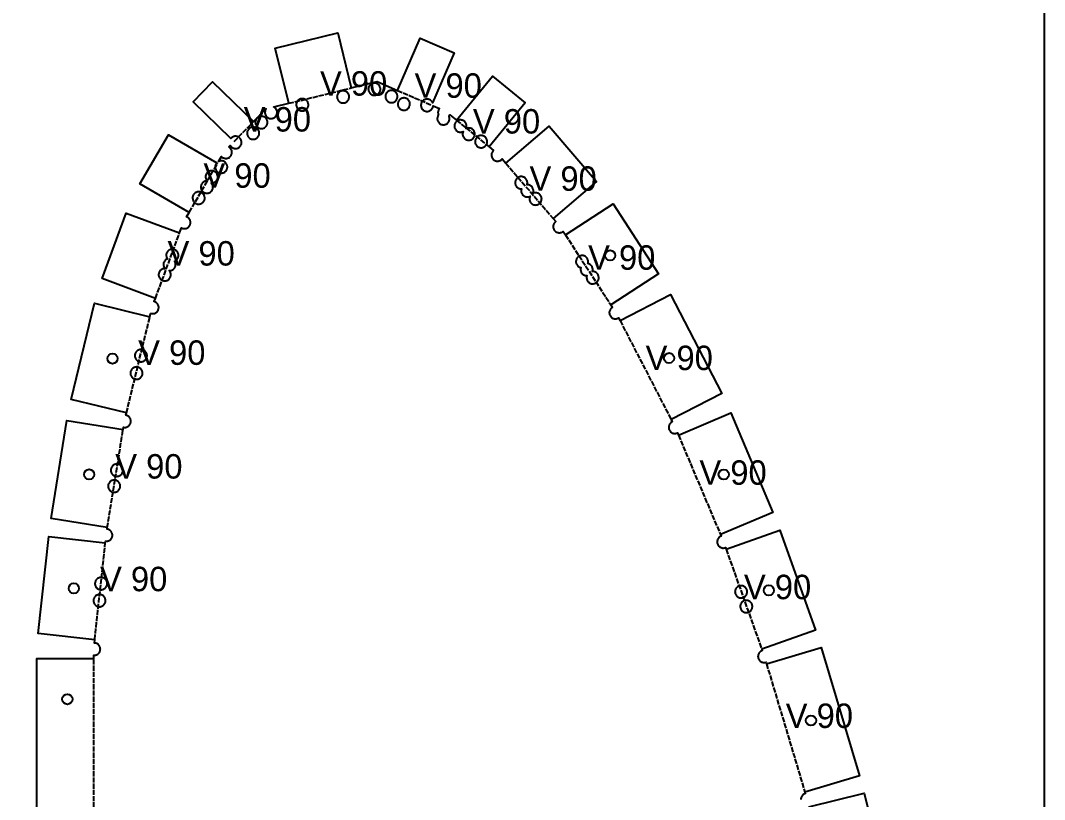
# Model space of a CAD drawing. Header units: millimetres. Extents: x 0 to 2534, y 0 to 1219.
# Drawn here: x 2186.8 to 2438, y 787.1 to 978.3 of the extents above; entities that cross this region are included whole.
import ezdxf

# ---------------------------------------------------------------- set-up
doc = ezdxf.new("R2010")
doc.units = ezdxf.units.MM
doc.linetypes.add('DASHED', pattern=[1.524, 1.27, -0.254])
for name, color, linetype in [('CUT', 7, 'CONTINUOUS'), ('ETCH', 8, 'CONTINUOUS'), ('HOLE', 6, 'CONTINUOUS'), ('VALLEY', 1, 'DASHED')]:
    doc.layers.add(name, color=color, linetype=linetype)

msp = doc.modelspace()

# ---------------------------------------------------------------- linework, layer by layer
at = {"layer": 'CUT'}
for points in [[(2190.78, 558.09), (2190.78, 821.71), (2204.75, 821.71), (2204.75, 822.52), (2204.9, 822.51), (2205.05, 822.52), (2205.19, 822.55), (2205.34, 822.58), (2205.47, 822.64), (2205.61, 822.7), (2205.73, 822.78), (2205.85, 822.87), (2205.96, 822.97), (2206.05, 823.08), (2206.14, 823.2), (2206.21, 823.32), (2206.27, 823.46), (2206.32, 823.6), (2206.35, 823.74), (2206.37, 823.89), (2206.38, 824.03), (2206.37, 824.18), (2206.35, 824.33), (2206.31, 824.47), (2206.26, 824.61), (2206.19, 824.74), (2206.12, 824.86), (2206.03, 824.98), (2205.93, 825.09), (2205.82, 825.19), (2205.7, 825.27), (2205.57, 825.35), (2205.43, 825.41), (2205.3, 825.45), (2205.15, 825.49), (2205.01, 825.51), (2204.92, 825.51), (2205, 826.32), (2191.12, 827.83), (2193.7, 851.62), (2207.59, 850.11), (2207.63, 850.5), (2207.72, 850.49), (2207.86, 850.48), (2208.01, 850.49), (2208.15, 850.51), (2208.3, 850.55), (2208.43, 850.6), (2208.57, 850.67), (2208.69, 850.75), (2208.81, 850.84), (2208.92, 850.94), (2209.01, 851.05), (2209.1, 851.17), (2209.17, 851.29), (2209.24, 851.43), (2209.28, 851.57), (2209.32, 851.71), (2209.34, 851.86), (2209.34, 852), (2209.33, 852.15), (2209.31, 852.29), (2209.27, 852.44), (2209.22, 852.58), (2209.15, 852.71), (2209.08, 852.83), (2208.99, 852.95), (2208.89, 853.06), (2208.78, 853.15), (2208.66, 853.24), (2208.53, 853.31), (2208.4, 853.38), (2208.26, 853.42), (2208.11, 853.46), (2208.03, 853.47), (2208.09, 853.85), (2194.3, 856.07), (2198.17, 880.1), (2211.96, 877.88), (2212.05, 878.46), (2212.1, 878.45), (2212.25, 878.43), (2212.39, 878.42), (2212.54, 878.43), (2212.68, 878.46), (2212.83, 878.5), (2212.96, 878.55), (2213.1, 878.61), (2213.22, 878.69), (2213.34, 878.78), (2213.45, 878.88), (2213.54, 878.99), (2213.63, 879.11), (2213.7, 879.24), (2213.77, 879.37), (2213.81, 879.51), (2213.85, 879.65), (2213.87, 879.8), (2213.87, 879.95), (2213.86, 880.09), (2213.84, 880.24), (2213.8, 880.38), (2213.75, 880.52), (2213.68, 880.65), (2213.61, 880.78), (2213.52, 880.89), (2213.42, 881), (2213.31, 881.1), (2213.19, 881.18), (2213.06, 881.26), (2212.93, 881.32), (2212.79, 881.37), (2212.65, 881.4), (2212.78, 881.97), (2199.21, 885.27), (2204.94, 908.87), (2218.52, 905.57), (2218.72, 906.41), (2218.79, 906.39), (2218.93, 906.35), (2219.08, 906.33), (2219.22, 906.33), (2219.37, 906.34), (2219.52, 906.36), (2219.66, 906.4), (2219.8, 906.45), (2219.93, 906.52), (2220.05, 906.59), (2220.17, 906.68), (2220.28, 906.78), (2220.38, 906.89), (2220.46, 907.01), (2220.54, 907.14), (2220.6, 907.27), (2220.65, 907.41), (2220.68, 907.56), (2220.7, 907.7), (2220.7, 907.85), (2220.69, 908), (2220.67, 908.14), (2220.63, 908.28), (2220.58, 908.42), (2220.52, 908.55), (2220.44, 908.68), (2220.35, 908.8), (2220.25, 908.9), (2220.14, 909), (2220.02, 909.09), (2219.89, 909.16), (2219.76, 909.22), (2219.62, 909.27), (2219.59, 909.28), (2219.89, 910.09), (2206.79, 914.92), (2212.72, 931.01), (2225.83, 926.18), (2226.27, 927.38), (2226.32, 927.35), (2226.45, 927.29), (2226.59, 927.24), (2226.73, 927.21), (2226.88, 927.19), (2227.03, 927.19), (2227.17, 927.19), (2227.32, 927.22), (2227.46, 927.26), (2227.6, 927.31), (2227.73, 927.37), (2227.86, 927.45), (2227.97, 927.54), (2228.08, 927.64), (2228.18, 927.75), (2228.27, 927.87), (2228.34, 928), (2228.4, 928.13), (2228.45, 928.27), (2228.48, 928.41), (2228.5, 928.56), (2228.51, 928.71), (2228.5, 928.85), (2228.47, 929), (2228.44, 929.14), (2228.38, 929.28), (2228.32, 929.41), (2228.24, 929.54), (2228.15, 929.65), (2228.05, 929.76), (2227.94, 929.86), (2227.82, 929.94), (2227.7, 930.02), (2227.56, 930.08), (2227.54, 930.09), (2228.18, 931.19), (2216.09, 938.18), (2223.06, 950.25), (2234.97, 943.37), (2234.97, 943.37), (2234.88, 943.26), (2234.79, 943.14), (2234.72, 943.01), (2234.66, 942.88), (2234.61, 942.74), (2234.57, 942.59), (2234.55, 942.45), (2234.55, 942.3), (2234.56, 942.15), (2234.58, 942.01), (2234.62, 941.87), (2234.67, 941.73), (2234.74, 941.6), (2234.81, 941.47), (2234.9, 941.35), (2235, 941.25), (2235.11, 941.15), (2235.23, 941.06), (2235.36, 940.99), (2235.49, 940.93), (2235.63, 940.88), (2235.78, 940.85), (2235.92, 940.83), (2236.07, 940.82), (2236.22, 940.83), (2236.36, 940.86), (2236.5, 940.89), (2236.64, 940.94), (2236.77, 941.01), (2236.9, 941.09), (2237.02, 941.18), (2237.12, 941.28), (2237.22, 941.39), (2237.31, 941.51), (2237.38, 941.63), (2237.44, 941.77), (2237.49, 941.91), (2237.52, 942.05), (2237.54, 942.2), (2237.55, 942.34), (2237.54, 942.49), (2237.52, 942.64), (2237.48, 942.78), (2237.43, 942.92), (2237.36, 943.05), (2237.28, 943.17), (2237.2, 943.29), (2237.09, 943.4), (2236.98, 943.5), (2236.86, 943.58), (2236.74, 943.66), (2236.6, 943.72), (2236.46, 943.76), (2236.32, 943.8), (2236.18, 943.82), (2236.03, 943.82), (2235.88, 943.81), (2235.74, 943.79), (2235.59, 943.75), (2235.46, 943.7), (2235.39, 943.67), (2236.09, 944.89), (2236.13, 944.85), (2236.24, 944.75), (2236.36, 944.67), (2236.48, 944.59), (2236.62, 944.53), (2236.76, 944.49), (2236.9, 944.45), (2237.05, 944.43), (2237.19, 944.43), (2237.34, 944.44), (2237.49, 944.46), (2237.63, 944.5), (2237.77, 944.55), (2237.9, 944.61), (2238.02, 944.69), (2238.14, 944.78), (2238.25, 944.88), (2238.34, 944.99), (2238.43, 945.11), (2238.5, 945.24), (2238.57, 945.37), (2238.61, 945.51), (2238.65, 945.65), (2238.67, 945.8), (2238.67, 945.95), (2238.66, 946.09), (2238.64, 946.24), (2238.6, 946.38), (2238.55, 946.52), (2238.49, 946.65), (2238.41, 946.78), (2238.32, 946.89), (2238.22, 947), (2238.11, 947.1), (2237.99, 947.19), (2237.88, 947.25), (2238.23, 947.61), (2238.3, 947.51), (2238.39, 947.39), (2238.49, 947.28), (2238.6, 947.18), (2238.72, 947.1), (2238.85, 947.02), (2238.98, 946.96), (2239.12, 946.92), (2239.26, 946.88), (2239.41, 946.86), (2239.56, 946.86), (2239.7, 946.87), (2239.85, 946.89), (2239.99, 946.93), (2240.13, 946.98), (2240.26, 947.04), (2240.39, 947.12), (2240.5, 947.21), (2240.61, 947.31), (2240.71, 947.42), (2240.79, 947.54), (2240.87, 947.67), (2240.93, 947.8), (2240.98, 947.94), (2241.01, 948.08), (2241.03, 948.23), (2241.04, 948.38), (2241.03, 948.52), (2241, 948.67), (2240.96, 948.81), (2240.91, 948.95), (2240.85, 949.08), (2240.77, 949.21), (2240.68, 949.32), (2240.58, 949.43), (2240.47, 949.53), (2240.35, 949.62), (2240.22, 949.69), (2240.09, 949.75), (2239.95, 949.8), (2239.81, 949.83), (2239.66, 949.85), (2239.51, 949.86), (2239.37, 949.85), (2239.22, 949.82), (2239.08, 949.79), (2238.94, 949.73), (2238.81, 949.67), (2238.68, 949.59), (2238.57, 949.5), (2238.46, 949.4), (2238.41, 949.35), (2229.17, 958.33), (2233.9, 963.19), (2243.91, 953.45), (2246.95, 956.57), (2247.04, 956.59), (2246.99, 956.52), (2246.92, 956.39), (2246.85, 956.26), (2246.81, 956.12), (2246.77, 955.97), (2246.75, 955.83), (2246.75, 955.68), (2246.76, 955.53), (2246.78, 955.39), (2246.82, 955.25), (2246.87, 955.11), (2246.94, 954.98), (2247.01, 954.85), (2247.1, 954.73), (2247.2, 954.63), (2247.31, 954.53), (2247.43, 954.44), (2247.56, 954.37), (2247.69, 954.31), (2247.83, 954.26), (2247.98, 954.23), (2248.12, 954.21), (2248.27, 954.2), (2248.42, 954.21), (2248.56, 954.23), (2248.7, 954.27), (2248.84, 954.32), (2248.97, 954.39), (2249.1, 954.47), (2249.22, 954.55), (2249.32, 954.66), (2249.42, 954.77), (2249.51, 954.88), (2249.58, 955.01), (2249.64, 955.15), (2249.69, 955.29), (2249.72, 955.43), (2249.74, 955.57), (2249.75, 955.72), (2249.74, 955.87), (2249.72, 956.01), (2249.68, 956.16), (2249.63, 956.29), (2249.56, 956.43), (2249.48, 956.55), (2249.39, 956.67), (2249.29, 956.78), (2249.18, 956.87), (2249.06, 956.96), (2248.94, 957.03), (2248.9, 957.05), (2252.58, 957.95), (2249.25, 971.52), (2264.61, 975.28), (2267.93, 961.72), (2274.27, 963.27), (2279.28, 961.12), (2284.8, 973.95), (2293.18, 970.34), (2287.89, 958.06), (2287.83, 958.19), (2287.75, 958.32), (2287.66, 958.43), (2287.56, 958.54), (2287.45, 958.64), (2287.33, 958.72), (2287.2, 958.8), (2287.07, 958.86), (2286.93, 958.91), (2286.78, 958.94), (2286.64, 958.96), (2286.49, 958.96), (2286.35, 958.96), (2286.2, 958.93), (2286.06, 958.89), (2285.92, 958.84), (2285.79, 958.78), (2285.66, 958.7), (2285.55, 958.61), (2285.44, 958.51), (2285.34, 958.4), (2285.25, 958.28), (2285.18, 958.15), (2285.12, 958.02), (2285.07, 957.88), (2285.04, 957.74), (2285.02, 957.59), (2285.01, 957.44), (2285.02, 957.3), (2285.05, 957.15), (2285.08, 957.01), (2285.14, 956.87), (2285.2, 956.74), (2285.28, 956.61), (2285.37, 956.5), (2285.47, 956.39), (2285.58, 956.29), (2285.7, 956.21), (2285.82, 956.13), (2285.96, 956.07), (2286.1, 956.02), (2286.24, 955.99), (2286.39, 955.97), (2286.53, 955.96), (2286.68, 955.97), (2286.83, 956), (2286.97, 956.04), (2287.11, 956.09), (2287.24, 956.15), (2287.36, 956.23), (2287.48, 956.32), (2287.59, 956.42), (2287.69, 956.53), (2287.77, 956.65), (2287.85, 956.78), (2287.91, 956.91), (2287.95, 957.05), (2287.99, 957.19), (2288.01, 957.34), (2288.01, 957.36), (2289.59, 956.68), (2289.53, 956.6), (2289.44, 956.48), (2289.37, 956.35), (2289.31, 956.22), (2289.26, 956.08), (2289.22, 955.93), (2289.2, 955.79), (2289.2, 955.64), (2289.21, 955.49), (2289.23, 955.35), (2289.27, 955.21), (2289.32, 955.07), (2289.32, 955.06), (2289.28, 955), (2289.2, 954.87), (2289.14, 954.74), (2289.09, 954.6), (2289.06, 954.45), (2289.04, 954.31), (2289.03, 954.16), (2289.04, 954.01), (2289.07, 953.87), (2289.11, 953.73), (2289.16, 953.59), (2289.22, 953.46), (2289.3, 953.33), (2289.39, 953.21), (2289.49, 953.11), (2289.6, 953.01), (2289.72, 952.92), (2289.85, 952.85), (2289.98, 952.79), (2290.12, 952.74), (2290.26, 952.71), (2290.41, 952.69), (2290.56, 952.68), (2290.7, 952.69), (2290.85, 952.71), (2290.99, 952.75), (2291.13, 952.8), (2291.26, 952.87), (2291.39, 952.95), (2291.5, 953.03), (2291.61, 953.14), (2291.71, 953.25), (2291.79, 953.36), (2291.87, 953.49), (2291.93, 953.63), (2291.98, 953.77), (2292.01, 953.91), (2292.03, 954.05), (2292.03, 954.2), (2292.03, 954.35), (2292, 954.49), (2291.96, 954.64), (2291.91, 954.77), (2291.91, 954.78), (2291.96, 954.85), (2292.03, 954.97), (2292.09, 955.11), (2292.11, 955.15), (2293.75, 953.81), (2302.58, 964.63), (2310.63, 958.07), (2301.79, 947.25), (2302.83, 946.4), (2302.74, 946.31), (2302.64, 946.2), (2302.56, 946.08), (2302.48, 945.95), (2302.42, 945.82), (2302.37, 945.68), (2302.34, 945.54), (2302.32, 945.39), (2302.32, 945.24), (2302.33, 945.1), (2302.35, 944.95), (2302.39, 944.81), (2302.44, 944.67), (2302.5, 944.54), (2302.58, 944.41), (2302.67, 944.3), (2302.77, 944.19), (2302.88, 944.09), (2303, 944.01), (2303.13, 943.93), (2303.26, 943.87), (2303.4, 943.82), (2303.54, 943.79), (2303.69, 943.77), (2303.84, 943.77), (2303.98, 943.77), (2304.13, 943.8), (2304.27, 943.84), (2304.41, 943.89), (2304.54, 943.95), (2304.67, 944.03), (2304.78, 944.12), (2304.89, 944.22), (2304.97, 944.31), (2305.84, 943.28), (2316.46, 952.36), (2328.1, 938.75), (2317.48, 929.67), (2318.12, 928.92), (2318.11, 928.92), (2318, 928.83), (2317.89, 928.73), (2317.79, 928.62), (2317.71, 928.5), (2317.63, 928.37), (2317.57, 928.24), (2317.52, 928.1), (2317.49, 927.96), (2317.47, 927.81), (2317.47, 927.66), (2317.47, 927.52), (2317.5, 927.37), (2317.54, 927.23), (2317.59, 927.09), (2317.65, 926.96), (2317.73, 926.83), (2317.82, 926.72), (2317.92, 926.61), (2318.03, 926.51), (2318.15, 926.42), (2318.28, 926.35), (2318.41, 926.29), (2318.55, 926.24), (2318.69, 926.21), (2318.84, 926.19), (2318.99, 926.18), (2319.13, 926.19), (2319.28, 926.22), (2319.42, 926.25), (2319.56, 926.31), (2319.69, 926.37), (2319.82, 926.45), (2319.91, 926.52), (2320.45, 925.7), (2332.17, 933.31), (2343.33, 916.12), (2331.61, 908.51), (2332.02, 907.89), (2332.01, 907.89), (2331.89, 907.81), (2331.77, 907.72), (2331.66, 907.62), (2331.57, 907.51), (2331.48, 907.39), (2331.41, 907.26), (2331.34, 907.13), (2331.3, 906.99), (2331.26, 906.85), (2331.24, 906.7), (2331.24, 906.55), (2331.25, 906.41), (2331.27, 906.26), (2331.31, 906.12), (2331.36, 905.98), (2331.42, 905.85), (2331.5, 905.72), (2331.59, 905.61), (2331.69, 905.5), (2331.8, 905.4), (2331.92, 905.32), (2332.05, 905.24), (2332.18, 905.18), (2332.32, 905.13), (2332.47, 905.1), (2332.61, 905.08), (2332.76, 905.07), (2332.91, 905.08), (2333.05, 905.11), (2333.19, 905.14), (2333.33, 905.2), (2333.46, 905.26), (2333.52, 905.3), (2333.86, 904.63), (2346.28, 911.04), (2358.83, 886.73), (2346.42, 880.32), (2346.69, 879.8), (2346.58, 879.75), (2346.45, 879.67), (2346.33, 879.58), (2346.23, 879.48), (2346.13, 879.37), (2346.04, 879.25), (2345.97, 879.12), (2345.91, 878.99), (2345.86, 878.85), (2345.83, 878.71), (2345.81, 878.56), (2345.8, 878.42), (2345.81, 878.27), (2345.83, 878.12), (2345.87, 877.98), (2345.92, 877.84), (2345.99, 877.71), (2346.07, 877.59), (2346.16, 877.47), (2346.26, 877.36), (2346.37, 877.26), (2346.49, 877.18), (2346.61, 877.1), (2346.75, 877.04), (2346.89, 876.99), (2347.03, 876.96), (2347.18, 876.94), (2347.32, 876.94), (2347.47, 876.95), (2347.61, 876.97), (2347.76, 877.01), (2347.9, 877.06), (2347.96, 877.09), (2348.18, 876.55), (2361.05, 881.99), (2371.37, 857.55), (2358.5, 852.12), (2358.67, 851.72), (2358.61, 851.7), (2358.47, 851.63), (2358.35, 851.55), (2358.23, 851.47), (2358.12, 851.36), (2358.03, 851.25), (2357.94, 851.14), (2357.87, 851.01), (2357.8, 850.87), (2357.76, 850.73), (2357.72, 850.59), (2357.7, 850.45), (2357.7, 850.3), (2357.71, 850.15), (2357.73, 850.01), (2357.77, 849.86), (2357.82, 849.73), (2357.82, 849.73), (2357.89, 849.59), (2357.96, 849.47), (2358.05, 849.35), (2358.15, 849.24), (2358.26, 849.15), (2358.38, 849.06), (2358.51, 848.99), (2358.64, 848.93), (2358.78, 848.88), (2358.93, 848.84), (2359.07, 848.82), (2359.22, 848.82), (2359.37, 848.83), (2359.51, 848.85), (2359.65, 848.89), (2359.75, 848.93), (2359.9, 848.52), (2373.06, 853.2), (2381.79, 828.69), (2368.62, 824.01), (2368.75, 823.64), (2368.62, 823.59), (2368.48, 823.53), (2368.36, 823.45), (2368.24, 823.36), (2368.13, 823.26), (2368.04, 823.15), (2367.95, 823.03), (2367.88, 822.9), (2367.82, 822.77), (2367.77, 822.63), (2367.73, 822.49), (2367.72, 822.34), (2367.71, 822.19), (2367.72, 822.05), (2367.74, 821.9), (2367.78, 821.76), (2367.83, 821.62), (2367.9, 821.49), (2367.97, 821.36), (2368.06, 821.25), (2368.16, 821.14), (2368.27, 821.04), (2368.39, 820.95), (2368.52, 820.88), (2368.66, 820.82), (2368.79, 820.77), (2368.94, 820.74), (2369.08, 820.72), (2369.23, 820.71), (2369.38, 820.72), (2369.52, 820.75), (2369.67, 820.78), (2369.69, 820.79), (2369.8, 820.42), (2383.18, 824.42), (2392.61, 792.89), (2379.22, 788.89), (2379.32, 788.55), (2379.26, 788.53), (2379.12, 788.48), (2378.99, 788.41), (2378.86, 788.34), (2378.74, 788.25), (2378.64, 788.15), (2378.54, 788.04), (2378.45, 787.92), (2378.38, 787.79), (2378.32, 787.66), (2378.27, 787.52), (2378.24, 787.37), (2378.22, 787.23), (2378.21, 787.08)], [(2380.2, 785.31), (2393.76, 788.67), (2401.42, 757.72)]]:
    msp.add_lwpolyline(points, dxfattribs=at)
for points in [[(2272.79, 960.16), (2272.92, 960.08), (2273.05, 960.02), (2273.19, 959.97), (2273.33, 959.94), (2273.48, 959.92), (2273.63, 959.92), (2273.77, 959.93), (2273.92, 959.95), (2274.06, 959.99), (2274.2, 960.04), (2274.33, 960.1), (2274.46, 960.18), (2274.57, 960.27), (2274.68, 960.37), (2274.78, 960.48), (2274.87, 960.6), (2274.94, 960.73), (2275, 960.86), (2275.05, 961), (2275.08, 961.14), (2275.1, 961.29), (2275.11, 961.44), (2275.1, 961.58), (2275.07, 961.73), (2275.04, 961.87), (2274.98, 962.01), (2274.92, 962.14), (2274.84, 962.27), (2274.75, 962.38), (2274.65, 962.49), (2274.54, 962.59), (2274.42, 962.67), (2274.29, 962.75), (2274.16, 962.81), (2274.02, 962.86), (2273.88, 962.89), (2273.73, 962.91), (2273.59, 962.92), (2273.44, 962.91), (2273.29, 962.88), (2273.15, 962.85), (2273.01, 962.79), (2272.88, 962.73), (2272.76, 962.65), (2272.64, 962.56), (2272.53, 962.46), (2272.43, 962.35), (2272.35, 962.23), (2272.27, 962.1), (2272.21, 961.97), (2272.17, 961.83), (2272.13, 961.69), (2272.11, 961.54), (2272.11, 961.4), (2272.12, 961.25), (2272.14, 961.1), (2272.18, 960.96), (2272.23, 960.82), (2272.29, 960.69), (2272.37, 960.57), (2272.46, 960.45), (2272.56, 960.34), (2272.67, 960.24), (2272.79, 960.16)], [(2265.24, 958.2), (2265.38, 958.14), (2265.52, 958.09), (2265.66, 958.06), (2265.8, 958.04), (2265.95, 958.03), (2266.1, 958.04), (2266.24, 958.07), (2266.39, 958.1), (2266.52, 958.16), (2266.66, 958.22), (2266.78, 958.3), (2266.9, 958.39), (2267.01, 958.49), (2267.1, 958.6), (2267.19, 958.72), (2267.26, 958.84), (2267.32, 958.98), (2267.37, 959.12), (2267.41, 959.26), (2267.43, 959.41), (2267.43, 959.55), (2267.42, 959.7), (2267.4, 959.85), (2267.36, 959.99), (2267.31, 960.13), (2267.24, 960.26), (2267.17, 960.38), (2267.08, 960.5), (2266.98, 960.61), (2266.87, 960.71), (2266.75, 960.79), (2266.62, 960.87), (2266.49, 960.93), (2266.35, 960.97), (2266.2, 961.01), (2266.06, 961.03), (2265.91, 961.03), (2265.76, 961.02), (2265.62, 961), (2265.48, 960.96), (2265.34, 960.91), (2265.21, 960.85), (2265.08, 960.77), (2264.96, 960.68), (2264.86, 960.58), (2264.76, 960.47), (2264.67, 960.35), (2264.6, 960.22), (2264.54, 960.09), (2264.49, 959.95), (2264.46, 959.81), (2264.44, 959.66), (2264.43, 959.51), (2264.44, 959.37), (2264.46, 959.22), (2264.5, 959.08), (2264.55, 958.94), (2264.62, 958.81), (2264.7, 958.68), (2264.78, 958.57), (2264.89, 958.46), (2265, 958.36), (2265.12, 958.27), (2265.24, 958.2)], [(2276.86, 958.44), (2276.98, 958.36), (2277.1, 958.28), (2277.24, 958.22), (2277.38, 958.17), (2277.52, 958.14), (2277.67, 958.12), (2277.81, 958.11), (2277.96, 958.12), (2278.11, 958.15), (2278.25, 958.18), (2278.39, 958.24), (2278.52, 958.3), (2278.64, 958.38), (2278.76, 958.47), (2278.87, 958.57), (2278.96, 958.68), (2279.05, 958.8), (2279.12, 958.93), (2279.19, 959.06), (2279.23, 959.2), (2279.27, 959.34), (2279.29, 959.49), (2279.29, 959.63), (2279.28, 959.78), (2279.26, 959.93), (2279.22, 960.07), (2279.17, 960.21), (2279.11, 960.34), (2279.03, 960.46), (2278.94, 960.58), (2278.84, 960.69), (2278.73, 960.79), (2278.61, 960.87), (2278.48, 960.95), (2278.35, 961.01), (2278.21, 961.06), (2278.06, 961.09), (2277.92, 961.11), (2277.77, 961.11), (2277.62, 961.1), (2277.48, 961.08), (2277.34, 961.04), (2277.2, 960.99), (2277.07, 960.93), (2276.94, 960.85), (2276.82, 960.76), (2276.72, 960.66), (2276.62, 960.55), (2276.53, 960.43), (2276.46, 960.3), (2276.4, 960.17), (2276.35, 960.03), (2276.32, 959.89), (2276.3, 959.74), (2276.29, 959.59), (2276.3, 959.45), (2276.33, 959.3), (2276.36, 959.16), (2276.41, 959.02), (2276.48, 958.89), (2276.56, 958.76), (2276.65, 958.65), (2276.75, 958.54), (2276.86, 958.44)], [(2255.2, 958.9), (2255.07, 958.82), (2254.96, 958.73), (2254.85, 958.63), (2254.75, 958.52), (2254.67, 958.4), (2254.59, 958.27), (2254.53, 958.14), (2254.48, 958), (2254.45, 957.86), (2254.43, 957.71), (2254.42, 957.56), (2254.43, 957.42), (2254.46, 957.27), (2254.49, 957.13), (2254.55, 956.99), (2254.61, 956.86), (2254.69, 956.73), (2254.78, 956.62), (2254.88, 956.51), (2254.99, 956.41), (2255.11, 956.32), (2255.24, 956.25), (2255.37, 956.19), (2255.51, 956.14), (2255.65, 956.11), (2255.8, 956.09), (2255.94, 956.08), (2256.09, 956.09), (2256.24, 956.12), (2256.38, 956.15), (2256.52, 956.21), (2256.65, 956.27), (2256.77, 956.35), (2256.89, 956.44), (2257, 956.54), (2257.1, 956.65), (2257.18, 956.77), (2257.26, 956.89), (2257.32, 957.03), (2257.37, 957.17), (2257.4, 957.31), (2257.42, 957.46), (2257.42, 957.6), (2257.41, 957.75), (2257.39, 957.9), (2257.35, 958.04), (2257.3, 958.18), (2257.24, 958.31), (2257.16, 958.43), (2257.07, 958.55), (2256.97, 958.66), (2256.86, 958.76), (2256.74, 958.84), (2256.61, 958.92), (2256.48, 958.98), (2256.34, 959.02), (2256.2, 959.06), (2256.05, 959.08), (2255.9, 959.08), (2255.76, 959.07), (2255.61, 959.05), (2255.47, 959.01), (2255.33, 958.96), (2255.2, 958.9)], [(2280.28, 956.37), (2280.42, 956.32), (2280.57, 956.29), (2280.71, 956.27), (2280.86, 956.26), (2281.01, 956.27), (2281.15, 956.3), (2281.29, 956.33), (2281.43, 956.39), (2281.57, 956.45), (2281.69, 956.53), (2281.81, 956.62), (2281.91, 956.72), (2282.01, 956.83), (2282.1, 956.95), (2282.17, 957.08), (2282.23, 957.21), (2282.28, 957.35), (2282.31, 957.49), (2282.33, 957.64), (2282.34, 957.78), (2282.33, 957.93), (2282.31, 958.08), (2282.27, 958.22), (2282.22, 958.36), (2282.15, 958.49), (2282.08, 958.61), (2281.99, 958.73), (2281.89, 958.84), (2281.77, 958.94), (2281.66, 959.02), (2281.53, 959.1), (2281.39, 959.16), (2281.26, 959.21), (2281.11, 959.24), (2280.97, 959.26), (2280.82, 959.26), (2280.67, 959.25), (2280.53, 959.23), (2280.38, 959.19), (2280.25, 959.14), (2280.11, 959.08), (2279.99, 959), (2279.87, 958.91), (2279.76, 958.81), (2279.67, 958.7), (2279.58, 958.58), (2279.51, 958.45), (2279.45, 958.32), (2279.4, 958.18), (2279.36, 958.04), (2279.34, 957.89), (2279.34, 957.74), (2279.35, 957.6), (2279.37, 957.45), (2279.41, 957.31), (2279.46, 957.17), (2279.53, 957.04), (2279.6, 956.91), (2279.69, 956.8), (2279.79, 956.69), (2279.9, 956.59), (2280.02, 956.51), (2280.15, 956.43), (2280.28, 956.37)], [(2244.92, 954.42), (2244.81, 954.32), (2244.71, 954.21), (2244.63, 954.09), (2244.55, 953.96), (2244.49, 953.83), (2244.44, 953.69), (2244.41, 953.54), (2244.39, 953.4), (2244.39, 953.25), (2244.39, 953.1), (2244.42, 952.96), (2244.46, 952.82), (2244.51, 952.68), (2244.57, 952.55), (2244.65, 952.42), (2244.74, 952.3), (2244.84, 952.2), (2244.95, 952.1), (2245.07, 952.01), (2245.2, 951.94), (2245.33, 951.88), (2245.47, 951.83), (2245.61, 951.8), (2245.76, 951.78), (2245.91, 951.77), (2246.05, 951.78), (2246.2, 951.8), (2246.34, 951.84), (2246.48, 951.89), (2246.61, 951.96), (2246.74, 952.04), (2246.85, 952.12), (2246.96, 952.22), (2247.06, 952.34), (2247.14, 952.45), (2247.22, 952.58), (2247.28, 952.72), (2247.33, 952.86), (2247.36, 953), (2247.38, 953.14), (2247.38, 953.29), (2247.38, 953.44), (2247.35, 953.58), (2247.31, 953.73), (2247.26, 953.86), (2247.2, 954), (2247.12, 954.12), (2247.03, 954.24), (2246.93, 954.35), (2246.82, 954.44), (2246.7, 954.53), (2246.57, 954.6), (2246.44, 954.66), (2246.3, 954.71), (2246.16, 954.75), (2246.01, 954.77), (2245.86, 954.77), (2245.72, 954.76), (2245.57, 954.74), (2245.43, 954.7), (2245.29, 954.65), (2245.16, 954.58), (2245.03, 954.51), (2244.92, 954.42)], [(2296.91, 948.91), (2297.06, 948.93), (2297.2, 948.97), (2297.34, 949.02), (2297.47, 949.09), (2297.6, 949.16), (2297.71, 949.25), (2297.82, 949.35), (2297.92, 949.46), (2298.01, 949.58), (2298.08, 949.71), (2298.14, 949.84), (2298.19, 949.98), (2298.22, 950.13), (2298.24, 950.27), (2298.25, 950.42), (2298.24, 950.57), (2298.21, 950.71), (2298.18, 950.85), (2298.12, 950.99), (2298.06, 951.12), (2297.98, 951.25), (2297.89, 951.37), (2297.79, 951.47), (2297.68, 951.57), (2297.56, 951.66), (2297.44, 951.73), (2297.3, 951.79), (2297.16, 951.84), (2297.02, 951.87), (2296.87, 951.89), (2296.73, 951.9), (2296.58, 951.89), (2296.43, 951.87), (2296.29, 951.83), (2296.15, 951.78), (2296.07, 951.74), (2296.11, 951.82), (2296.16, 951.96), (2296.2, 952.11), (2296.22, 952.25), (2296.22, 952.4), (2296.21, 952.55), (2296.19, 952.69), (2296.15, 952.83), (2296.1, 952.97), (2296.03, 953.1), (2295.96, 953.23), (2295.87, 953.35), (2295.77, 953.45), (2295.66, 953.55), (2295.54, 953.64), (2295.41, 953.71), (2295.28, 953.77), (2295.14, 953.82), (2294.99, 953.85), (2294.85, 953.87), (2294.7, 953.88), (2294.55, 953.87), (2294.41, 953.85), (2294.27, 953.81), (2294.13, 953.76), (2294, 953.69), (2293.87, 953.61), (2293.75, 953.53), (2293.65, 953.42), (2293.55, 953.31), (2293.46, 953.19), (2293.39, 953.07), (2293.33, 952.93), (2293.28, 952.79), (2293.25, 952.65), (2293.23, 952.51), (2293.22, 952.36), (2293.23, 952.21), (2293.25, 952.07), (2293.29, 951.92), (2293.34, 951.79), (2293.41, 951.65), (2293.49, 951.53), (2293.57, 951.41), (2293.67, 951.3), (2293.79, 951.21), (2293.9, 951.12), (2294.03, 951.05), (2294.17, 950.99), (2294.31, 950.94), (2294.45, 950.9), (2294.59, 950.88), (2294.74, 950.88), (2294.89, 950.89), (2295.03, 950.91), (2295.18, 950.95), (2295.31, 951), (2295.39, 951.04), (2295.35, 950.95), (2295.31, 950.81), (2295.27, 950.67), (2295.25, 950.52), (2295.25, 950.38), (2295.26, 950.23), (2295.28, 950.09), (2295.32, 949.94), (2295.37, 949.81), (2295.43, 949.67), (2295.51, 949.55), (2295.6, 949.43), (2295.7, 949.32), (2295.81, 949.23), (2295.93, 949.14), (2296.06, 949.07), (2296.19, 949), (2296.33, 948.96), (2296.47, 948.92), (2296.62, 948.9), (2296.77, 948.9), (2296.91, 948.91)], [(2243.85, 952.11), (2243.7, 952.1), (2243.56, 952.07), (2243.41, 952.04), (2243.28, 951.98), (2243.14, 951.92), (2243.02, 951.84), (2242.9, 951.75), (2242.79, 951.65), (2242.7, 951.54), (2242.61, 951.42), (2242.54, 951.3), (2242.48, 951.16), (2242.43, 951.02), (2242.39, 950.88), (2242.37, 950.73), (2242.37, 950.59), (2242.38, 950.44), (2242.4, 950.29), (2242.44, 950.15), (2242.49, 950.01), (2242.56, 949.88), (2242.63, 949.76), (2242.72, 949.64), (2242.82, 949.53), (2242.93, 949.43), (2243.05, 949.35), (2243.18, 949.27), (2243.31, 949.21), (2243.45, 949.17), (2243.6, 949.13), (2243.74, 949.11), (2243.89, 949.11), (2244.04, 949.12), (2244.18, 949.14), (2244.32, 949.18), (2244.46, 949.23), (2244.59, 949.29), (2244.72, 949.37), (2244.84, 949.46), (2244.94, 949.56), (2245.04, 949.67), (2245.13, 949.79), (2245.2, 949.92), (2245.26, 950.05), (2245.31, 950.19), (2245.34, 950.33), (2245.36, 950.48), (2245.37, 950.63), (2245.36, 950.77), (2245.34, 950.92), (2245.3, 951.06), (2245.25, 951.2), (2245.18, 951.33), (2245.1, 951.46), (2245.02, 951.57), (2244.92, 951.68), (2244.8, 951.78), (2244.69, 951.87), (2244.56, 951.94), (2244.42, 952), (2244.28, 952.05), (2244.14, 952.08), (2244, 952.1), (2243.85, 952.11)], [(2300.39, 947.17), (2300.52, 947.24), (2300.64, 947.31), (2300.76, 947.4), (2300.87, 947.5), (2300.97, 947.61), (2301.05, 947.73), (2301.13, 947.86), (2301.19, 947.99), (2301.24, 948.13), (2301.27, 948.28), (2301.29, 948.42), (2301.29, 948.57), (2301.28, 948.72), (2301.26, 948.86), (2301.22, 949), (2301.17, 949.14), (2301.11, 949.27), (2301.03, 949.4), (2300.94, 949.52), (2300.84, 949.62), (2300.73, 949.72), (2300.61, 949.81), (2300.48, 949.88), (2300.35, 949.94), (2300.21, 949.99), (2300.07, 950.02), (2299.92, 950.04), (2299.77, 950.05), (2299.63, 950.04), (2299.48, 950.02), (2299.34, 949.98), (2299.2, 949.93), (2299.07, 949.86), (2298.94, 949.78), (2298.83, 949.69), (2298.72, 949.59), (2298.62, 949.48), (2298.54, 949.36), (2298.46, 949.24), (2298.4, 949.1), (2298.35, 948.96), (2298.32, 948.82), (2298.3, 948.67), (2298.29, 948.53), (2298.3, 948.38), (2298.33, 948.24), (2298.36, 948.09), (2298.42, 947.96), (2298.48, 947.82), (2298.56, 947.7), (2298.65, 947.58), (2298.75, 947.47), (2298.86, 947.38), (2298.98, 947.29), (2299.11, 947.22), (2299.24, 947.15), (2299.38, 947.11), (2299.52, 947.07), (2299.67, 947.05), (2299.81, 947.05), (2299.96, 947.06), (2300.11, 947.08), (2300.25, 947.12), (2300.39, 947.17)], [(2232.19, 940.02), (2232.19, 939.87), (2232.2, 939.72), (2232.22, 939.58), (2232.26, 939.44), (2232.31, 939.3), (2232.37, 939.17), (2232.45, 939.04), (2232.54, 938.92), (2232.58, 938.88), (2232.49, 938.88), (2232.34, 938.87), (2232.2, 938.85), (2232.05, 938.81), (2231.92, 938.76), (2231.78, 938.7), (2231.66, 938.62), (2231.54, 938.53), (2231.43, 938.43), (2231.34, 938.32), (2231.25, 938.2), (2231.18, 938.07), (2231.11, 937.94), (2231.07, 937.8), (2231.03, 937.66), (2231.01, 937.51), (2231.01, 937.36), (2231.02, 937.22), (2231.04, 937.07), (2231.08, 936.93), (2231.13, 936.79), (2231.2, 936.66), (2231.27, 936.53), (2231.36, 936.42), (2231.46, 936.31), (2231.57, 936.21), (2231.69, 936.13), (2231.82, 936.05), (2231.95, 935.99), (2232.09, 935.94), (2232.24, 935.91), (2232.38, 935.89), (2232.53, 935.88), (2232.68, 935.89), (2232.82, 935.92), (2232.96, 935.95), (2233.1, 936.01), (2233.23, 936.07), (2233.36, 936.15), (2233.48, 936.24), (2233.58, 936.34), (2233.68, 936.45), (2233.77, 936.57), (2233.84, 936.7), (2233.9, 936.83), (2233.95, 936.97), (2233.98, 937.11), (2234, 937.26), (2234.01, 937.4), (2234, 937.55), (2233.98, 937.7), (2233.94, 937.84), (2233.89, 937.98), (2233.82, 938.11), (2233.74, 938.23), (2233.65, 938.35), (2233.61, 938.4), (2233.71, 938.39), (2233.85, 938.4), (2234, 938.43), (2234.14, 938.46), (2234.28, 938.51), (2234.41, 938.58), (2234.54, 938.66), (2234.65, 938.75), (2234.76, 938.85), (2234.86, 938.96), (2234.94, 939.08), (2235.02, 939.2), (2235.08, 939.34), (2235.13, 939.48), (2235.16, 939.62), (2235.18, 939.77), (2235.19, 939.91), (2235.18, 940.06), (2235.15, 940.21), (2235.11, 940.35), (2235.06, 940.49), (2235, 940.62), (2234.92, 940.74), (2234.83, 940.86), (2234.73, 940.97), (2234.62, 941.07), (2234.5, 941.15), (2234.37, 941.23), (2234.24, 941.29), (2234.1, 941.33), (2233.96, 941.37), (2233.81, 941.39), (2233.66, 941.39), (2233.52, 941.38), (2233.37, 941.36), (2233.23, 941.32), (2233.09, 941.27), (2232.96, 941.21), (2232.84, 941.13), (2232.72, 941.04), (2232.61, 940.94), (2232.51, 940.83), (2232.43, 940.71), (2232.35, 940.58), (2232.29, 940.45), (2232.24, 940.31), (2232.21, 940.16), (2232.19, 940.02)], [(2314.22, 933.44), (2314.32, 933.55), (2314.4, 933.67), (2314.48, 933.8), (2314.54, 933.94), (2314.59, 934.07), (2314.62, 934.22), (2314.64, 934.36), (2314.65, 934.51), (2314.64, 934.66), (2314.61, 934.8), (2314.58, 934.95), (2314.52, 935.08), (2314.46, 935.22), (2314.38, 935.34), (2314.29, 935.46), (2314.19, 935.57), (2314.08, 935.66), (2313.96, 935.75), (2313.83, 935.82), (2313.7, 935.88), (2313.56, 935.93), (2313.42, 935.97), (2313.27, 935.98), (2313.13, 935.99), (2312.98, 935.98), (2312.83, 935.96), (2312.69, 935.92), (2312.55, 935.87), (2312.47, 935.83), (2312.51, 935.92), (2312.56, 936.06), (2312.6, 936.2), (2312.61, 936.34), (2312.62, 936.49), (2312.61, 936.64), (2312.59, 936.78), (2312.55, 936.93), (2312.5, 937.06), (2312.43, 937.2), (2312.36, 937.32), (2312.27, 937.44), (2312.17, 937.55), (2312.06, 937.64), (2311.94, 937.73), (2311.81, 937.8), (2311.67, 937.86), (2311.54, 937.91), (2311.39, 937.95), (2311.25, 937.97), (2311.1, 937.97), (2311.05, 937.97), (2311.08, 938.04), (2311.11, 938.19), (2311.13, 938.33), (2311.14, 938.48), (2311.13, 938.63), (2311.1, 938.77), (2311.06, 938.91), (2311.01, 939.05), (2310.95, 939.18), (2310.87, 939.31), (2310.78, 939.43), (2310.68, 939.53), (2310.57, 939.63), (2310.45, 939.72), (2310.32, 939.79), (2310.19, 939.85), (2310.05, 939.9), (2309.91, 939.93), (2309.76, 939.95), (2309.61, 939.96), (2309.47, 939.95), (2309.32, 939.92), (2309.18, 939.89), (2309.04, 939.84), (2308.91, 939.77), (2308.78, 939.69), (2308.67, 939.6), (2308.56, 939.5), (2308.46, 939.39), (2308.38, 939.27), (2308.3, 939.15), (2308.24, 939.01), (2308.19, 938.87), (2308.16, 938.73), (2308.14, 938.58), (2308.14, 938.44), (2308.14, 938.29), (2308.17, 938.14), (2308.21, 938), (2308.26, 937.86), (2308.32, 937.73), (2308.4, 937.61), (2308.49, 937.49), (2308.59, 937.38), (2308.7, 937.29), (2308.82, 937.2), (2308.95, 937.13), (2309.08, 937.06), (2309.22, 937.02), (2309.36, 936.98), (2309.51, 936.96), (2309.66, 936.96), (2309.7, 936.96), (2309.68, 936.89), (2309.65, 936.74), (2309.63, 936.6), (2309.62, 936.45), (2309.63, 936.3), (2309.65, 936.16), (2309.69, 936.02), (2309.74, 935.88), (2309.81, 935.75), (2309.88, 935.62), (2309.97, 935.5), (2310.07, 935.4), (2310.18, 935.3), (2310.3, 935.21), (2310.43, 935.14), (2310.57, 935.08), (2310.7, 935.03), (2310.85, 935), (2310.99, 934.98), (2311.14, 934.97), (2311.29, 934.98), (2311.43, 935), (2311.58, 935.04), (2311.71, 935.09), (2311.79, 935.13), (2311.75, 935.04), (2311.7, 934.91), (2311.67, 934.76), (2311.65, 934.62), (2311.65, 934.47), (2311.66, 934.32), (2311.68, 934.18), (2311.72, 934.03), (2311.77, 933.9), (2311.83, 933.76), (2311.91, 933.64), (2312, 933.52), (2312.1, 933.41), (2312.21, 933.32), (2312.33, 933.23), (2312.46, 933.16), (2312.59, 933.1), (2312.73, 933.05), (2312.87, 933.02), (2313.02, 933), (2313.17, 932.99), (2313.31, 933), (2313.46, 933.02), (2313.6, 933.06), (2313.74, 933.11), (2313.87, 933.18), (2314, 933.25), (2314.11, 933.34), (2314.22, 933.44)], [(2230.18, 936.19), (2230.04, 936.15), (2229.9, 936.1), (2229.77, 936.03), (2229.64, 935.96), (2229.53, 935.87), (2229.42, 935.77), (2229.32, 935.66), (2229.23, 935.54), (2229.16, 935.41), (2229.1, 935.27), (2229.05, 935.14), (2229.02, 934.99), (2229, 934.85), (2228.99, 934.7), (2229, 934.55), (2229.03, 934.41), (2229.06, 934.26), (2229.12, 934.13), (2229.18, 933.99), (2229.26, 933.87), (2229.35, 933.75), (2229.45, 933.64), (2229.56, 933.55), (2229.68, 933.46), (2229.8, 933.39), (2229.94, 933.33), (2230.08, 933.28), (2230.22, 933.24), (2230.37, 933.23), (2230.51, 933.22), (2230.66, 933.23), (2230.81, 933.25), (2230.95, 933.29), (2231.09, 933.34), (2231.22, 933.41), (2231.34, 933.48), (2231.46, 933.57), (2231.57, 933.67), (2231.67, 933.78), (2231.75, 933.9), (2231.83, 934.03), (2231.89, 934.17), (2231.93, 934.3), (2231.97, 934.45), (2231.99, 934.59), (2231.99, 934.74), (2231.98, 934.89), (2231.96, 935.03), (2231.92, 935.18), (2231.87, 935.31), (2231.81, 935.45), (2231.73, 935.57), (2231.64, 935.69), (2231.54, 935.8), (2231.43, 935.89), (2231.31, 935.98), (2231.18, 936.05), (2231.05, 936.11), (2230.91, 936.16), (2230.77, 936.19), (2230.62, 936.21), (2230.47, 936.22), (2230.33, 936.21), (2230.18, 936.19)], [(2222.64, 921.2), (2222.6, 921.06), (2222.56, 920.91), (2222.54, 920.77), (2222.54, 920.62), (2222.55, 920.47), (2222.57, 920.33), (2222.61, 920.19), (2222.66, 920.05), (2222.73, 919.92), (2222.8, 919.79), (2222.81, 919.78), (2222.76, 919.76), (2222.62, 919.69), (2222.5, 919.62), (2222.38, 919.53), (2222.27, 919.43), (2222.18, 919.32), (2222.09, 919.2), (2222.02, 919.07), (2221.96, 918.94), (2221.91, 918.8), (2221.87, 918.65), (2221.85, 918.51), (2221.85, 918.36), (2221.86, 918.21), (2221.88, 918.07), (2221.92, 917.93), (2221.97, 917.79), (2222.04, 917.66), (2222.11, 917.53), (2222.2, 917.41), (2222.24, 917.37), (2222.15, 917.37), (2222, 917.36), (2221.86, 917.34), (2221.72, 917.3), (2221.58, 917.25), (2221.45, 917.19), (2221.32, 917.11), (2221.2, 917.02), (2221.1, 916.92), (2221, 916.81), (2220.91, 916.69), (2220.84, 916.56), (2220.78, 916.43), (2220.73, 916.29), (2220.7, 916.15), (2220.68, 916), (2220.67, 915.85), (2220.68, 915.71), (2220.71, 915.56), (2220.74, 915.42), (2220.79, 915.28), (2220.86, 915.15), (2220.94, 915.02), (2221.03, 914.91), (2221.13, 914.8), (2221.24, 914.7), (2221.36, 914.61), (2221.48, 914.54), (2221.62, 914.48), (2221.76, 914.43), (2221.9, 914.4), (2222.05, 914.38), (2222.19, 914.37), (2222.34, 914.38), (2222.49, 914.41), (2222.63, 914.44), (2222.77, 914.5), (2222.9, 914.56), (2223.02, 914.64), (2223.14, 914.73), (2223.25, 914.83), (2223.35, 914.94), (2223.43, 915.06), (2223.51, 915.18), (2223.57, 915.32), (2223.61, 915.46), (2223.65, 915.6), (2223.67, 915.75), (2223.67, 915.89), (2223.66, 916.04), (2223.64, 916.19), (2223.6, 916.33), (2223.55, 916.47), (2223.49, 916.6), (2223.41, 916.72), (2223.32, 916.84), (2223.28, 916.89), (2223.37, 916.88), (2223.52, 916.89), (2223.66, 916.92), (2223.8, 916.95), (2223.94, 917), (2224.07, 917.07), (2224.2, 917.15), (2224.32, 917.24), (2224.42, 917.34), (2224.52, 917.45), (2224.61, 917.57), (2224.68, 917.69), (2224.74, 917.83), (2224.79, 917.97), (2224.82, 918.11), (2224.84, 918.26), (2224.85, 918.4), (2224.84, 918.55), (2224.82, 918.7), (2224.78, 918.84), (2224.73, 918.98), (2224.66, 919.11), (2224.59, 919.23), (2224.58, 919.24), (2224.63, 919.26), (2224.76, 919.33), (2224.89, 919.41), (2225.01, 919.49), (2225.11, 919.6), (2225.21, 919.71), (2225.3, 919.83), (2225.37, 919.95), (2225.43, 920.09), (2225.48, 920.23), (2225.51, 920.37), (2225.53, 920.51), (2225.54, 920.66), (2225.53, 920.81), (2225.51, 920.95), (2225.47, 921.1), (2225.42, 921.23), (2225.35, 921.37), (2225.27, 921.49), (2225.18, 921.61), (2225.08, 921.72), (2224.97, 921.81), (2224.85, 921.9), (2224.73, 921.97), (2224.59, 922.03), (2224.45, 922.08), (2224.31, 922.12), (2224.16, 922.14), (2224.02, 922.14), (2223.87, 922.13), (2223.73, 922.11), (2223.58, 922.07), (2223.44, 922.02), (2223.31, 921.95), (2223.19, 921.88), (2223.07, 921.79), (2222.96, 921.69), (2222.87, 921.58), (2222.78, 921.46), (2222.71, 921.33), (2222.64, 921.2)], [(2328.49, 914.48), (2328.55, 914.61), (2328.6, 914.75), (2328.63, 914.89), (2328.65, 915.04), (2328.66, 915.19), (2328.65, 915.33), (2328.62, 915.48), (2328.59, 915.62), (2328.54, 915.76), (2328.47, 915.89), (2328.39, 916.02), (2328.3, 916.13), (2328.2, 916.24), (2328.09, 916.34), (2327.97, 916.42), (2327.85, 916.5), (2327.71, 916.56), (2327.57, 916.61), (2327.43, 916.64), (2327.28, 916.66), (2327.14, 916.67), (2327.09, 916.66), (2327.11, 916.74), (2327.15, 916.88), (2327.17, 917.03), (2327.17, 917.17), (2327.16, 917.32), (2327.14, 917.47), (2327.1, 917.61), (2327.05, 917.75), (2326.99, 917.88), (2326.91, 918), (2326.82, 918.12), (2326.72, 918.23), (2326.61, 918.33), (2326.49, 918.41), (2326.36, 918.49), (2326.23, 918.55), (2326.09, 918.59), (2325.97, 918.62), (2325.99, 918.68), (2326.02, 918.82), (2326.04, 918.97), (2326.05, 919.11), (2326.04, 919.26), (2326.01, 919.41), (2325.97, 919.55), (2325.92, 919.69), (2325.86, 919.82), (2325.78, 919.94), (2325.69, 920.06), (2325.59, 920.17), (2325.48, 920.26), (2325.36, 920.35), (2325.23, 920.42), (2325.1, 920.49), (2324.96, 920.53), (2324.82, 920.57), (2324.67, 920.59), (2324.52, 920.59), (2324.38, 920.58), (2324.23, 920.56), (2324.09, 920.52), (2323.95, 920.47), (2323.82, 920.41), (2323.69, 920.33), (2323.58, 920.24), (2323.47, 920.14), (2323.37, 920.03), (2323.29, 919.91), (2323.21, 919.78), (2323.15, 919.65), (2323.1, 919.51), (2323.07, 919.36), (2323.05, 919.22), (2323.05, 919.07), (2323.06, 918.92), (2323.08, 918.78), (2323.12, 918.64), (2323.17, 918.5), (2323.23, 918.37), (2323.31, 918.24), (2323.4, 918.12), (2323.5, 918.02), (2323.61, 917.92), (2323.73, 917.83), (2323.86, 917.76), (2323.99, 917.7), (2324.13, 917.65), (2324.25, 917.62), (2324.23, 917.57), (2324.2, 917.42), (2324.18, 917.28), (2324.17, 917.13), (2324.18, 916.98), (2324.21, 916.84), (2324.24, 916.7), (2324.29, 916.56), (2324.36, 916.43), (2324.44, 916.3), (2324.53, 916.18), (2324.63, 916.08), (2324.74, 915.98), (2324.86, 915.89), (2324.98, 915.82), (2325.12, 915.76), (2325.26, 915.71), (2325.4, 915.68), (2325.55, 915.66), (2325.69, 915.65), (2325.74, 915.66), (2325.72, 915.58), (2325.68, 915.44), (2325.66, 915.29), (2325.66, 915.14), (2325.67, 915), (2325.69, 914.85), (2325.73, 914.71), (2325.78, 914.57), (2325.84, 914.44), (2325.92, 914.31), (2326.01, 914.2), (2326.11, 914.09), (2326.22, 913.99), (2326.34, 913.91), (2326.47, 913.83), (2326.6, 913.77), (2326.74, 913.72), (2326.89, 913.69), (2327.03, 913.67), (2327.18, 913.67), (2327.33, 913.67), (2327.47, 913.7), (2327.61, 913.74), (2327.75, 913.79), (2327.88, 913.85), (2328.01, 913.93), (2328.13, 914.02), (2328.23, 914.12), (2328.33, 914.23), (2328.42, 914.35), (2328.49, 914.48)], [(2216.46, 897.52), (2216.32, 897.53), (2216.17, 897.52), (2216.03, 897.5), (2215.88, 897.46), (2215.75, 897.41), (2215.61, 897.34), (2215.49, 897.27), (2215.37, 897.18), (2215.26, 897.08), (2215.17, 896.97), (2215.08, 896.85), (2215.01, 896.72), (2214.94, 896.58), (2214.9, 896.45), (2214.86, 896.3), (2214.84, 896.16), (2214.84, 896.01), (2214.85, 895.86), (2214.87, 895.72), (2214.91, 895.57), (2214.96, 895.44), (2215.03, 895.3), (2215.1, 895.18), (2215.19, 895.06), (2215.29, 894.95), (2215.4, 894.86), (2215.52, 894.77), (2215.65, 894.7), (2215.78, 894.64), (2215.92, 894.59), (2216.07, 894.56), (2216.21, 894.54), (2216.36, 894.53), (2216.51, 894.54), (2216.65, 894.56), (2216.79, 894.6), (2216.93, 894.65), (2217.06, 894.72), (2217.19, 894.79), (2217.31, 894.88), (2217.41, 894.98), (2217.51, 895.09), (2217.6, 895.21), (2217.67, 895.34), (2217.73, 895.48), (2217.78, 895.61), (2217.81, 895.76), (2217.83, 895.9), (2217.84, 896.05), (2217.83, 896.2), (2217.81, 896.34), (2217.77, 896.49), (2217.72, 896.62), (2217.65, 896.76), (2217.57, 896.88), (2217.48, 897), (2217.38, 897.11), (2217.27, 897.2), (2217.15, 897.29), (2217.03, 897.36), (2216.89, 897.42), (2216.75, 897.47), (2216.61, 897.51), (2216.46, 897.52)], [(2216.05, 892.98), (2215.93, 893.06), (2215.79, 893.12), (2215.65, 893.16), (2215.51, 893.2), (2215.36, 893.22), (2215.22, 893.22), (2215.07, 893.21), (2214.92, 893.19), (2214.78, 893.15), (2214.64, 893.1), (2214.51, 893.04), (2214.39, 892.96), (2214.27, 892.87), (2214.16, 892.77), (2214.06, 892.66), (2213.98, 892.54), (2213.9, 892.41), (2213.84, 892.28), (2213.8, 892.14), (2213.76, 892), (2213.74, 891.85), (2213.74, 891.7), (2213.75, 891.56), (2213.77, 891.41), (2213.81, 891.27), (2213.86, 891.13), (2213.92, 891), (2214, 890.87), (2214.09, 890.76), (2214.19, 890.65), (2214.3, 890.55), (2214.42, 890.46), (2214.55, 890.39), (2214.68, 890.33), (2214.82, 890.28), (2214.96, 890.25), (2215.11, 890.23), (2215.26, 890.22), (2215.4, 890.23), (2215.55, 890.26), (2215.69, 890.29), (2215.83, 890.35), (2215.96, 890.41), (2216.09, 890.49), (2216.2, 890.58), (2216.31, 890.68), (2216.41, 890.79), (2216.5, 890.91), (2216.57, 891.03), (2216.63, 891.17), (2216.68, 891.31), (2216.71, 891.45), (2216.73, 891.6), (2216.74, 891.74), (2216.73, 891.89), (2216.7, 892.04), (2216.67, 892.18), (2216.61, 892.32), (2216.55, 892.45), (2216.47, 892.57), (2216.38, 892.69), (2216.28, 892.8), (2216.17, 892.9), (2216.05, 892.98)], [(2210.99, 869.3), (2210.85, 869.35), (2210.71, 869.39), (2210.56, 869.41), (2210.42, 869.41), (2210.27, 869.4), (2210.13, 869.38), (2209.98, 869.34), (2209.85, 869.29), (2209.71, 869.22), (2209.59, 869.15), (2209.47, 869.06), (2209.36, 868.96), (2209.27, 868.85), (2209.18, 868.73), (2209.11, 868.6), (2209.05, 868.47), (2209, 868.33), (2208.96, 868.18), (2208.94, 868.04), (2208.94, 867.89), (2208.95, 867.74), (2208.97, 867.6), (2209.01, 867.46), (2209.06, 867.32), (2209.13, 867.19), (2209.2, 867.06), (2209.29, 866.94), (2209.39, 866.84), (2209.5, 866.74), (2209.62, 866.65), (2209.75, 866.58), (2209.88, 866.52), (2210.02, 866.47), (2210.17, 866.44), (2210.31, 866.42), (2210.46, 866.41), (2210.61, 866.42), (2210.75, 866.44), (2210.89, 866.48), (2211.03, 866.53), (2211.16, 866.6), (2211.29, 866.68), (2211.41, 866.76), (2211.51, 866.87), (2211.61, 866.98), (2211.7, 867.1), (2211.77, 867.22), (2211.83, 867.36), (2211.88, 867.5), (2211.91, 867.64), (2211.93, 867.78), (2211.94, 867.93), (2211.93, 868.08), (2211.91, 868.22), (2211.87, 868.37), (2211.82, 868.5), (2211.75, 868.64), (2211.67, 868.76), (2211.58, 868.88), (2211.48, 868.99), (2211.37, 869.08), (2211.25, 869.17), (2211.13, 869.24), (2210.99, 869.3)], [(2210.92, 864.96), (2210.82, 865.07), (2210.71, 865.17), (2210.59, 865.25), (2210.46, 865.33), (2210.33, 865.39), (2210.19, 865.44), (2210.05, 865.47), (2209.9, 865.49), (2209.75, 865.5), (2209.61, 865.49), (2209.46, 865.46), (2209.32, 865.42), (2209.18, 865.37), (2209.05, 865.31), (2208.92, 865.23), (2208.81, 865.14), (2208.7, 865.04), (2208.6, 864.93), (2208.52, 864.81), (2208.44, 864.68), (2208.38, 864.55), (2208.33, 864.41), (2208.3, 864.27), (2208.28, 864.12), (2208.27, 863.97), (2208.28, 863.83), (2208.31, 863.68), (2208.35, 863.54), (2208.4, 863.4), (2208.46, 863.27), (2208.54, 863.14), (2208.63, 863.03), (2208.73, 862.92), (2208.84, 862.82), (2208.96, 862.74), (2209.09, 862.66), (2209.22, 862.6), (2209.36, 862.55), (2209.5, 862.52), (2209.65, 862.5), (2209.8, 862.5), (2209.94, 862.51), (2210.09, 862.53), (2210.23, 862.57), (2210.37, 862.62), (2210.5, 862.68), (2210.63, 862.76), (2210.74, 862.85), (2210.85, 862.95), (2210.95, 863.06), (2211.03, 863.18), (2211.11, 863.31), (2211.17, 863.44), (2211.22, 863.58), (2211.25, 863.72), (2211.27, 863.87), (2211.27, 864.02), (2211.27, 864.16), (2211.24, 864.31), (2211.2, 864.45), (2211.15, 864.59), (2211.09, 864.72), (2211.01, 864.85), (2210.92, 864.96)], [(2207.48, 841.26), (2207.36, 841.34), (2207.24, 841.42), (2207.1, 841.48), (2206.96, 841.53), (2206.82, 841.56), (2206.68, 841.58), (2206.53, 841.58), (2206.38, 841.57), (2206.24, 841.55), (2206.09, 841.51), (2205.96, 841.46), (2205.82, 841.4), (2205.7, 841.32), (2205.58, 841.23), (2205.47, 841.13), (2205.38, 841.02), (2205.29, 840.9), (2205.22, 840.77), (2205.16, 840.64), (2205.11, 840.5), (2205.07, 840.36), (2205.05, 840.21), (2205.05, 840.06), (2205.06, 839.92), (2205.08, 839.77), (2205.12, 839.63), (2205.17, 839.49), (2205.24, 839.36), (2205.31, 839.23), (2205.4, 839.12), (2205.5, 839.01), (2205.61, 838.91), (2205.73, 838.83), (2205.86, 838.75), (2205.99, 838.69), (2206.13, 838.64), (2206.28, 838.61), (2206.42, 838.59), (2206.57, 838.58), (2206.72, 838.59), (2206.86, 838.62), (2207, 838.65), (2207.14, 838.71), (2207.27, 838.77), (2207.4, 838.85), (2207.52, 838.94), (2207.62, 839.04), (2207.72, 839.15), (2207.81, 839.27), (2207.88, 839.4), (2207.94, 839.53), (2207.99, 839.67), (2208.02, 839.81), (2208.04, 839.96), (2208.05, 840.1), (2208.04, 840.25), (2208.02, 840.4), (2207.98, 840.54), (2207.93, 840.68), (2207.86, 840.81), (2207.78, 840.93), (2207.69, 841.05), (2207.59, 841.16), (2207.48, 841.26)], [(2365, 837.65), (2365.04, 837.79), (2365.06, 837.94), (2365.06, 838.08), (2365.05, 838.23), (2365.03, 838.38), (2364.99, 838.52), (2364.94, 838.66), (2364.87, 838.79), (2364.8, 838.91), (2364.71, 839.03), (2364.61, 839.14), (2364.5, 839.23), (2364.38, 839.32), (2364.25, 839.39), (2364.12, 839.46), (2363.98, 839.5), (2363.83, 839.54), (2363.69, 839.56), (2363.54, 839.56), (2363.39, 839.55), (2363.25, 839.53), (2363.11, 839.49), (2362.97, 839.44), (2362.84, 839.37), (2362.71, 839.3), (2362.59, 839.21), (2362.49, 839.11), (2362.39, 839), (2362.3, 838.88), (2362.23, 838.75), (2362.17, 838.62), (2362.12, 838.48), (2362.09, 838.33), (2362.07, 838.19), (2362.06, 838.04), (2362.07, 837.89), (2362.09, 837.75), (2362.13, 837.61), (2362.18, 837.47), (2362.25, 837.34), (2362.33, 837.21), (2362.42, 837.09), (2362.52, 836.99), (2362.63, 836.89), (2362.75, 836.8), (2362.87, 836.73), (2363.01, 836.67), (2363.15, 836.62), (2363.29, 836.59), (2363.43, 836.57), (2363.58, 836.56), (2363.73, 836.57), (2363.87, 836.6), (2364.02, 836.63), (2364.15, 836.68), (2364.29, 836.75), (2364.41, 836.83), (2364.53, 836.92), (2364.64, 837.02), (2364.73, 837.13), (2364.82, 837.25), (2364.89, 837.37), (2364.95, 837.51), (2365, 837.65)], [(2207.49, 836.64), (2207.41, 836.76), (2207.32, 836.88), (2207.22, 836.99), (2207.11, 837.08), (2206.99, 837.17), (2206.86, 837.24), (2206.73, 837.3), (2206.59, 837.35), (2206.44, 837.39), (2206.3, 837.41), (2206.15, 837.41), (2206, 837.4), (2205.86, 837.38), (2205.72, 837.34), (2205.58, 837.29), (2205.45, 837.22), (2205.32, 837.15), (2205.2, 837.06), (2205.1, 836.96), (2205, 836.85), (2204.91, 836.73), (2204.84, 836.6), (2204.78, 836.47), (2204.73, 836.33), (2204.7, 836.18), (2204.68, 836.04), (2204.67, 835.89), (2204.68, 835.74), (2204.71, 835.6), (2204.74, 835.46), (2204.79, 835.32), (2204.86, 835.19), (2204.94, 835.06), (2205.03, 834.94), (2205.13, 834.84), (2205.24, 834.74), (2205.36, 834.65), (2205.48, 834.58), (2205.62, 834.52), (2205.76, 834.47), (2205.9, 834.44), (2206.05, 834.42), (2206.19, 834.41), (2206.34, 834.42), (2206.49, 834.44), (2206.63, 834.48), (2206.77, 834.53), (2206.9, 834.6), (2207.02, 834.68), (2207.14, 834.76), (2207.25, 834.87), (2207.35, 834.98), (2207.43, 835.09), (2207.51, 835.22), (2207.57, 835.36), (2207.61, 835.5), (2207.65, 835.64), (2207.67, 835.78), (2207.67, 835.93), (2207.66, 836.08), (2207.64, 836.22), (2207.6, 836.37), (2207.55, 836.5), (2207.49, 836.64)], [(2366.35, 834.49), (2366.34, 834.64), (2366.31, 834.78), (2366.28, 834.93), (2366.22, 835.06), (2366.16, 835.2), (2366.08, 835.32), (2365.99, 835.44), (2365.89, 835.55), (2365.78, 835.64), (2365.66, 835.73), (2365.54, 835.8), (2365.4, 835.86), (2365.26, 835.91), (2365.12, 835.95), (2364.97, 835.97), (2364.83, 835.97), (2364.68, 835.96), (2364.53, 835.94), (2364.39, 835.9), (2364.25, 835.85), (2364.12, 835.78), (2364, 835.71), (2363.88, 835.62), (2363.77, 835.52), (2363.67, 835.41), (2363.59, 835.29), (2363.51, 835.16), (2363.45, 835.03), (2363.41, 834.89), (2363.37, 834.74), (2363.35, 834.6), (2363.35, 834.45), (2363.36, 834.3), (2363.38, 834.16), (2363.42, 834.02), (2363.47, 833.88), (2363.53, 833.75), (2363.61, 833.62), (2363.7, 833.5), (2363.8, 833.4), (2363.91, 833.3), (2364.03, 833.21), (2364.16, 833.14), (2364.29, 833.08), (2364.43, 833.03), (2364.57, 833), (2364.72, 832.98), (2364.87, 832.97), (2365.01, 832.98), (2365.16, 833), (2365.3, 833.04), (2365.44, 833.09), (2365.57, 833.16), (2365.7, 833.24), (2365.81, 833.32), (2365.92, 833.42), (2366.02, 833.54), (2366.11, 833.65), (2366.18, 833.78), (2366.24, 833.92), (2366.29, 834.06), (2366.32, 834.2), (2366.34, 834.34), (2366.35, 834.49)]]:
    msp.add_lwpolyline(points, close=True, dxfattribs=at)
at = {"layer": 'ETCH'}
msp.add_lwpolyline([(0, 0), (2438, 0), (2438, 1219), (0, 1219)], close=True, dxfattribs=at)
at = {"layer": 'HOLE'}
for centre in [(2331.46, 920.63), (2209.36, 895.3), (2345.89, 895.44), (2203.64, 866.89), (2359.3, 866.85), (2199.86, 838.92), (2370.36, 838.43), (2198.28, 811.71), (2380.71, 806.51)]:
    msp.add_circle(centre, 1.25, dxfattribs=at)
at = {"layer": 'VALLEY'}
for p, q in [((2252.58, 957.95), (2267.93, 961.72)), ((2279.28, 961.12), (2287.65, 957.51)), ((2239.19, 948.59), (2243.91, 953.45)), ((2293.75, 953.81), (2301.79, 947.25)), ((2228.18, 931.19), (2235.16, 943.26)), ((2305.84, 943.28), (2317.48, 929.67)), ((2219.89, 910.09), (2225.83, 926.18)), ((2320.45, 925.7), (2331.61, 908.51)), ((2212.78, 881.97), (2218.52, 905.57)), ((2333.86, 904.63), (2346.42, 880.32)), ((2208.09, 853.85), (2211.96, 877.88)), ((2348.18, 876.55), (2358.5, 852.12)), ((2205, 826.32), (2207.59, 850.11)), ((2359.9, 848.52), (2368.62, 824.01)), ((2204.75, 558.09), (2204.75, 821.71)), ((2369.8, 820.42), (2379.22, 788.89))]:
    msp.add_line(p, q, dxfattribs=at)

# ---------------------------------------------------------------- texts
at = {"layer": 'ETCH'}
for p in [(2260.26, 959.83), (2283.47, 959.31), (2241.55, 951.02), (2297.77, 950.53), (2231.67, 937.23), (2311.66, 936.48), (2222.86, 918.13), (2326.03, 917.1), (2215.65, 893.77), (2340.14, 892.48), (2210.03, 865.86), (2353.34, 864.34), (2206.3, 838.22), (2364.26, 836.26), (2374.51, 804.66)]:
    msp.add_text('V 90', height=6, dxfattribs=at).set_placement(p)

doc.saveas('drawing.dxf')
